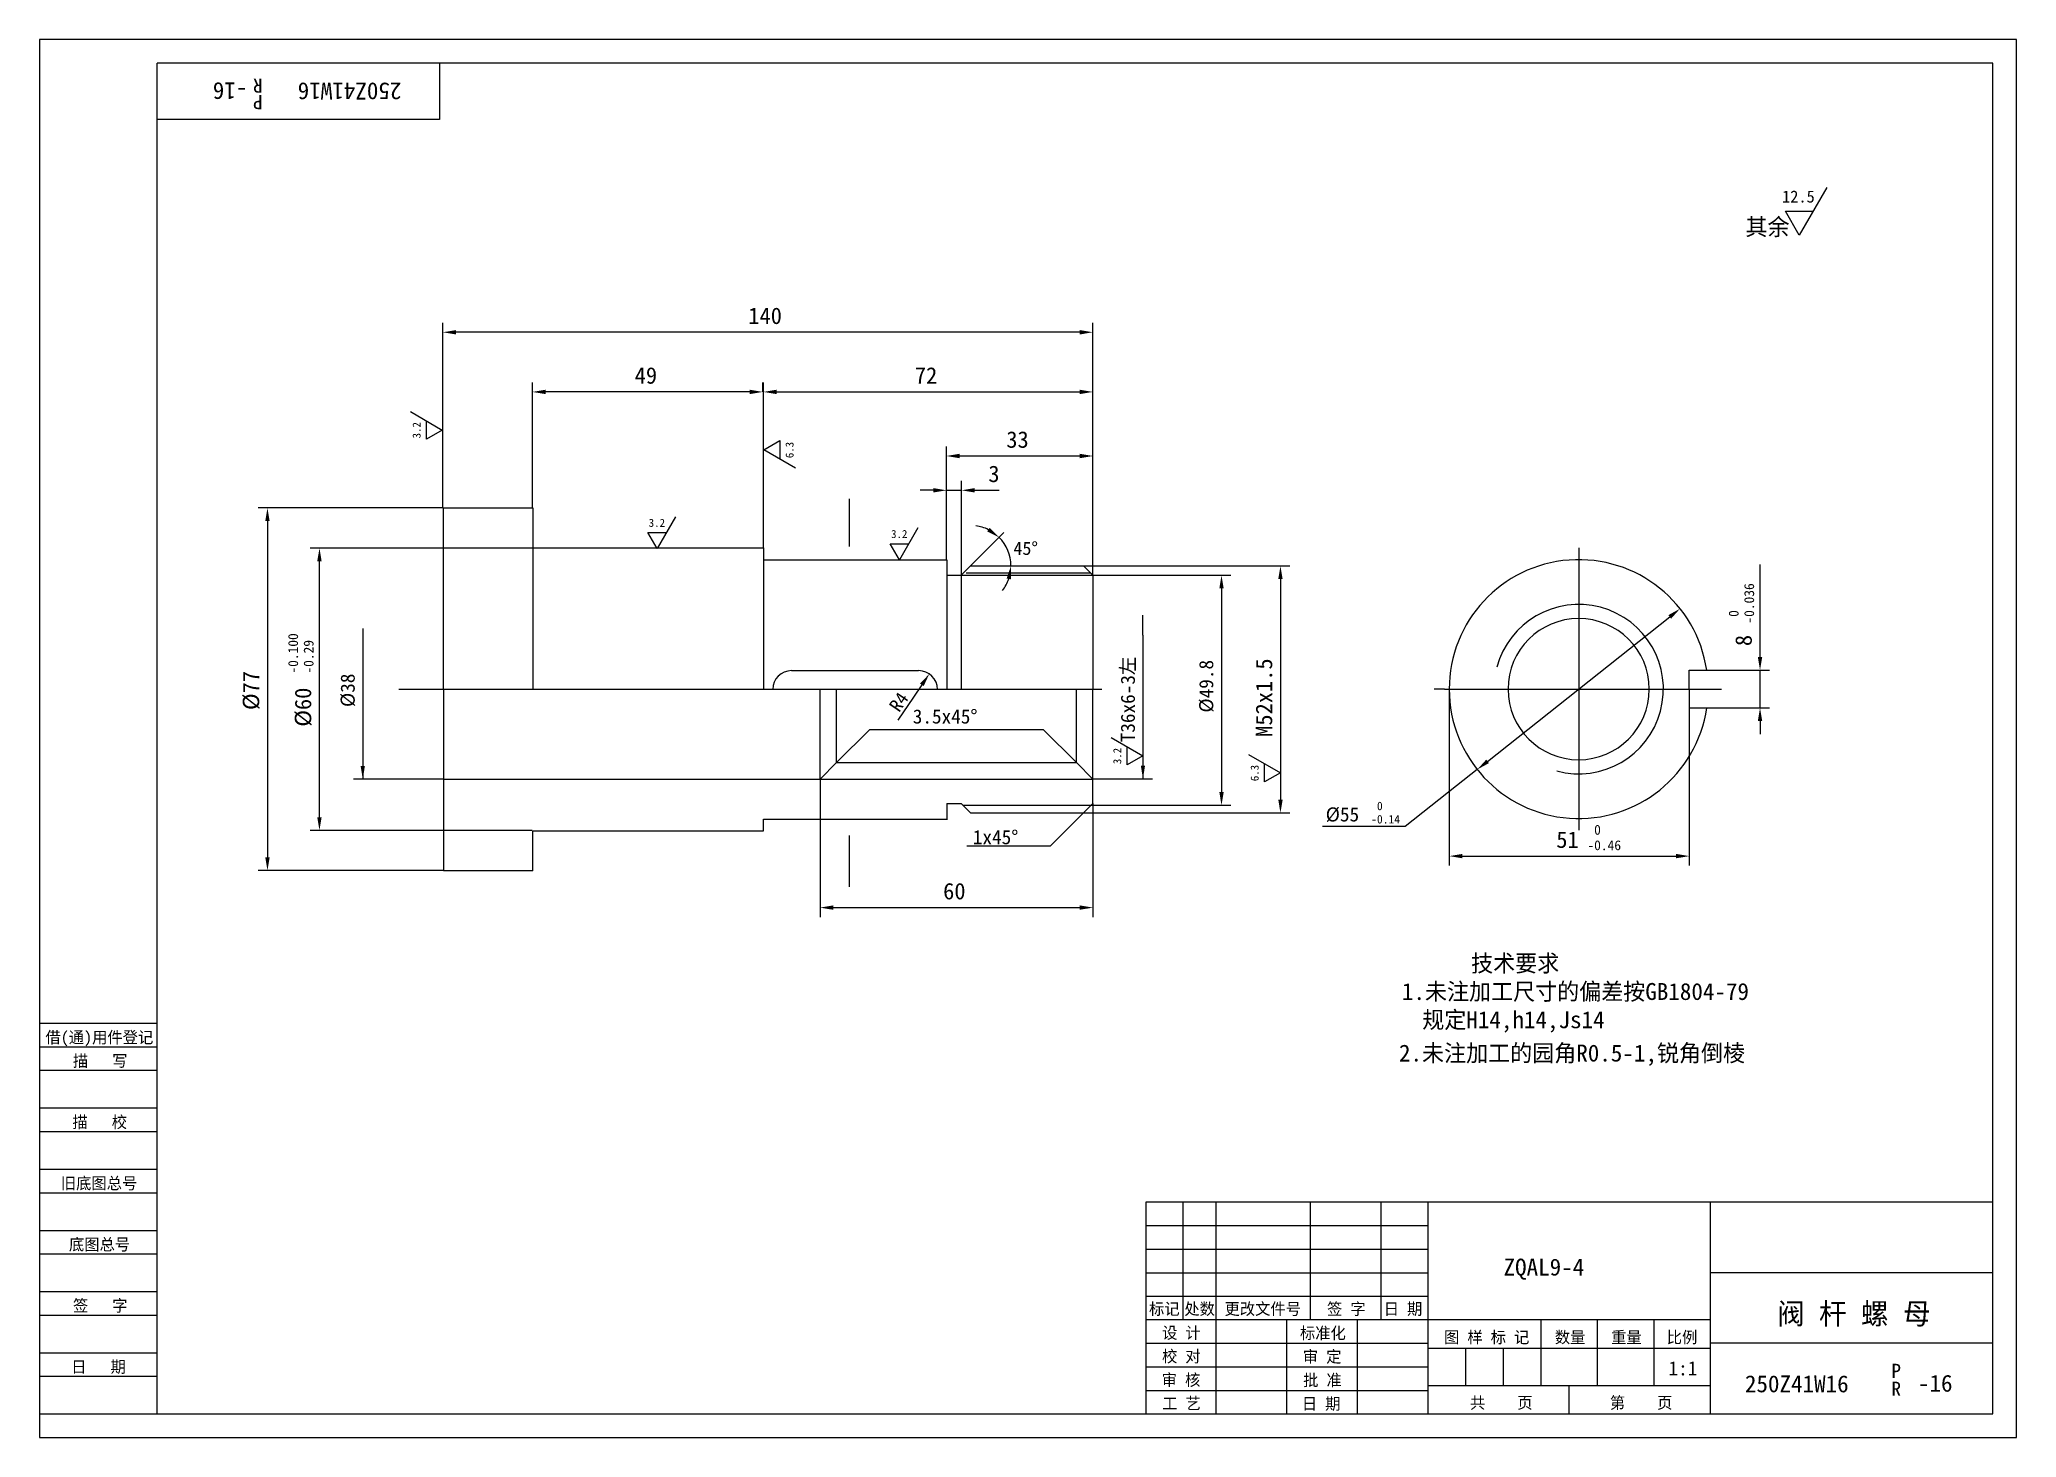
# Model space of a CAD drawing. Header units: metres. Extents: x 0 to 420, y 0 to 297.
import ezdxf

# ---------------------------------------------------------------- set-up
doc = ezdxf.new("R2010")
doc.units = ezdxf.units.M
for name, color, linetype in [('C', 6, 'Continuous'), ('D', 1, 'Continuous'), ('FL', 5, 'Continuous'), ('T', 7, 'Continuous'), ('TL', 4, 'Continuous')]:
    doc.layers.add(name, color=color, linetype=linetype)

# ---------------------------------------------------------------- blocks, each defined once
blk = doc.blocks.new('TUKUN3')
at = {"layer": 'FL'}
for p, q in [((420, 297), (0, 297)), ((0, 297), (0, 0)), ((420, 0), (420, 297)), ((0, 78), (25, 78)), ((0, 70), (25, 70)), ((0, 65), (25, 65)), ((0, 57), (25, 57)), ((0, 52), (25, 52)), ((243, 25), (243, 50)), ((250, 5), (250, 50)), ((270, 25), (270, 50)), ((285, 25), (285, 50)), ((0, 44), (25, 44)), ((235, 45), (295, 45)), ((0, 39), (25, 39)), ((235, 40), (295, 40)), ((235, 35), (295, 35)), ((0, 31), (25, 31)), ((235, 30), (295, 30)), ((0, 26), (25, 26)), ((280, 5), (280, 25)), ((0, 18), (25, 18)), ((235, 20), (295, 20)), ((0, 13), (25, 13)), ((235, 15), (295, 15)), ((235, 10), (295, 10)), ((0, 0), (420, 0))]:
    blk.add_line(p, q, dxfattribs=at)
at = {"layer": 'TL'}
for p, q in [((415, 292), (25, 292)), ((25, 5), (25, 292)), ((85, 292), (85, 280)), ((415, 5), (415, 292)), ((85, 280), (25, 280)), ((0, 88), (25, 88)), ((0, 83), (25, 83)), ((415, 50), (235, 50)), ((235, 50), (235, 5)), ((295, 5), (295, 50)), ((355, 5), (355, 50)), ((415, 35), (355, 35)), ((355, 25), (235, 25)), ((265, 5), (265, 25)), ((319, 11), (319, 25)), ((331, 11), (331, 25)), ((343, 11), (343, 25)), ((295, 19), (355, 19)), ((303, 11), (303, 19)), ((311, 11), (311, 19)), ((415, 20), (355, 20)), ((355, 11), (295, 11)), ((325, 5), (325, 11)), ((0, 5), (415, 5))]:
    blk.add_line(p, q, dxfattribs=at)
at = {"layer": 'T'}
for s, p in [('借(通)用件登记', (1.26, 83.76)), ('描   写', (7.09, 78.76)), ('描   校', (6.98, 65.76)), ('旧底图总号', (4.52, 52.76)), ('底图总号', (6.25, 39.76)), ('签   字', (7.1, 26.76)), ('标记', (235.71, 26.07)), ('处数', (243.22, 26.07)), ('更改文件号', (251.75, 26.07)), ('签 字', (273.53, 26.07)), ('日 期', (285.57, 26.07)), ('设 计', (238.5, 20.99)), ('标准化', (267.77, 20.93)), ('图 样 标 记', (298.4, 20.04)), ('数量', (321.92, 20.04)), ('重量', (333.88, 20.04)), ('比例', (345.7, 20.04)), ('校 对', (238.48, 15.99)), ('审 定', (268.39, 15.93)), ('日   期', (6.72, 13.76)), ('审 核', (238.41, 10.99)), ('批 准', (268.46, 10.93)), ('工 艺', (238.52, 5.99)), ('日 期', (268.18, 5.93)), ('共    页', (303.91, 6.13)), ('第    页', (333.62, 6.13))]:
    blk.add_text(s, height=2.5, dxfattribs=at).set_placement(p)

msp = doc.modelspace()

# ---------------------------------------------------------------- linework, layer by layer
at = {"layer": 'C'}
for p, q in [((326.99, 189.03), (326.99, 129)), ((326.99, 178.69), (326.99, 139.29)), ((76.31, 158.99), (225.68, 158.99)), ((298.51, 158.99), (296.28, 158.99)), ((298.51, 158.99), (357.35, 158.99)), ((307.29, 158.99), (346.69, 158.99))]:
    msp.add_line(p, q, dxfattribs=at)
at = {"layer": 'D'}
for p, q in [((379.71, 265.59), (373.86, 255.45)), ((373.86, 255.45), (370.93, 260.52)), ((370.93, 260.52), (376.78, 260.52)), ((85.7, 197.43), (85.7, 236.81)), ((223.79, 224.13), (223.79, 236.81)), ((220.99, 234.81), (88.5, 234.81)), ((104.71, 197.43), (104.71, 224.13)), ((153.67, 222.13), (153.67, 224.13)), ((153.79, 188.99), (153.79, 224.13)), ((223.79, 210.52), (223.79, 224.13)), ((150.87, 222.13), (107.51, 222.13)), ((156.59, 222.13), (220.99, 222.13)), ((78.81, 217.94), (85.57, 214.04)), ((82.19, 212.09), (82.19, 215.99)), ((85.57, 214.04), (82.19, 212.09)), ((153.88, 209.84), (157.26, 211.79)), ((157.26, 211.79), (157.26, 207.89)), ((192.66, 203.23), (192.66, 210.52)), ((223.79, 183.17), (223.79, 210.52)), ((160.64, 205.94), (153.88, 209.84)), ((195.46, 208.52), (220.99, 208.52)), ((192.66, 186.35), (192.66, 203.23)), ((195.88, 183.18), (195.88, 203.23)), ((85.75, 197.48), (46.42, 197.48)), ((189.86, 201.23), (187.06, 201.23)), ((192.66, 201.23), (195.88, 201.23)), ((198.68, 201.23), (201.48, 201.23)), ((201.48, 201.23), (203.9, 201.23)), ((48.42, 194.68), (48.42, 123.25)), ((135.1, 195.62), (131.2, 188.86)), ((186.6, 193.25), (182.69, 186.49)), ((131.2, 188.86), (129.25, 192.24)), ((129.25, 192.24), (133.15, 192.24)), ((182.69, 186.49), (180.74, 189.87)), ((180.74, 189.87), (184.65, 189.87)), ((197.79, 185.17), (204.86, 192.24)), ((104.69, 188.95), (57.47, 188.95)), ((59.47, 131.78), (59.47, 186.15)), ((221.79, 185.17), (265.63, 185.17)), ((365.52, 171.04), (365.52, 185.47)), ((195.79, 183.17), (253.11, 183.17)), ((196.86, 183.71), (223.26, 183.71)), ((263.63, 182.37), (263.63, 135.5)), ((251.11, 180.37), (251.11, 137.11)), ((234.42, 170.42), (234.42, 174.72)), ((307.64, 143.64), (346.34, 174.34)), ((68.67, 171.89), (68.67, 139.84)), ((234.42, 170.42), (234.42, 139.94)), ((365.52, 168.62), (365.52, 171.04)), ((365.52, 165.82), (365.52, 168.62)), ((187.45, 159.91), (185.67, 157.31)), ((354.19, 163.02), (367.52, 163.02)), ((365.52, 155.02), (365.52, 163.02)), ((185.67, 157.31), (182.33, 152.42)), ((299.49, 158.99), (299.49, 121.51)), ((350.48, 155.02), (350.48, 121.51)), ((354.2, 155.02), (367.52, 155.02)), ((365.52, 152.22), (365.52, 149.42)), ((169.32, 143.37), (176.39, 150.44)), ((176.39, 150.44), (210.97, 150.44)), ((210.97, 150.44), (213.22, 150.44)), ((220.29, 143.37), (213.22, 150.44)), ((227.66, 148.73), (234.42, 144.82)), ((231.04, 142.87), (231.04, 146.78)), ((234.42, 144.82), (231.04, 142.87)), ((256.85, 145.11), (263.61, 141.21)), ((260.23, 139.26), (260.23, 143.16)), ((85.75, 139.84), (66.67, 139.84)), ((165.82, 139.87), (165.82, 110.57)), ((165.82, 139.87), (223.65, 139.87)), ((223.7, 139.94), (236.42, 139.94)), ((263.61, 141.21), (260.23, 139.26)), ((305.44, 141.9), (301.05, 138.42)), ((223.79, 134.7), (223.79, 110.57)), ((301.05, 138.42), (290.15, 129.77)), ((196.18, 134.31), (253.11, 134.31)), ((221.79, 132.7), (214.72, 125.63)), ((221.79, 132.7), (265.63, 132.7)), ((104.69, 128.98), (57.47, 128.98)), ((290.15, 129.77), (272.57, 129.77)), ((214.72, 125.63), (197, 125.63)), ((302.29, 123.51), (347.68, 123.51)), ((85.75, 120.45), (46.42, 120.45)), ((168.62, 112.57), (220.99, 112.57))]:
    msp.add_line(p, q, dxfattribs=at)
for start, end in [(63.78, 82.56), (0, 45), (322.44, 341.22)]:
    msp.add_arc((197.79, 185.17), 8.58, start, end, dxfattribs=at)
for points in [[(88.5, 235.27), (88.5, 234.34), (85.7, 234.81)], [(220.99, 235.27), (220.99, 234.34), (223.79, 234.81)], [(107.51, 222.6), (107.51, 221.67), (104.71, 222.13)], [(150.87, 222.6), (150.87, 221.67), (153.67, 222.13)], [(156.59, 222.6), (156.59, 221.67), (153.79, 222.13)], [(220.99, 222.6), (220.99, 221.67), (223.79, 222.13)], [(195.46, 208.99), (195.46, 208.05), (192.66, 208.52)], [(220.99, 208.99), (220.99, 208.05), (223.79, 208.52)], [(189.86, 201.7), (189.86, 200.76), (192.66, 201.23)], [(198.68, 201.7), (198.68, 200.76), (195.88, 201.23)], [(47.96, 194.68), (48.89, 194.68), (48.42, 197.48)], [(201.86, 193.25), (201.31, 192.49), (203.86, 191.24)], [(59, 186.15), (59.93, 186.15), (59.47, 188.95)], [(205.46, 182.49), (206.38, 182.33), (206.38, 185.17)], [(263.17, 182.37), (264.1, 182.37), (263.63, 185.17)], [(250.65, 180.37), (251.58, 180.37), (251.11, 183.17)], [(346.63, 173.97), (346.05, 174.71), (348.53, 176.08)], [(365.05, 165.82), (365.99, 165.82), (365.52, 163.02)], [(187.84, 159.65), (187.06, 160.17), (189.03, 162.22)], [(365.05, 152.22), (365.99, 152.22), (365.52, 155.02)], [(307.93, 143.28), (307.35, 144.01), (305.44, 141.9)], [(69.12, 142.64), (68.67, 139.84), (68.22, 142.64)], [(234.87, 142.74), (234.42, 139.94), (233.97, 142.74)], [(250.65, 137.11), (251.58, 137.11), (251.11, 134.31)], [(263.17, 135.5), (264.1, 135.5), (263.63, 132.7)], [(59, 131.78), (59.93, 131.78), (59.47, 128.98)], [(47.96, 123.25), (48.89, 123.25), (48.42, 120.45)], [(302.29, 123.98), (302.29, 123.05), (299.49, 123.51)], [(347.68, 123.98), (347.68, 123.05), (350.48, 123.51)], [(168.62, 113.04), (168.62, 112.11), (165.82, 112.57)], [(220.99, 113.04), (220.99, 112.11), (223.79, 112.57)]]:
    msp.add_solid(points, dxfattribs=at)
at = {"layer": 'FL'}
msp.add_arc((326.99, 158.99), 18, 255, 165, dxfattribs=at)
at = {"layer": 'TL'}
for p, q in [((85.79, 197.49), (104.79, 197.49)), ((85.79, 158.99), (85.79, 197.49)), ((104.79, 197.49), (104.79, 188.99)), ((171.99, 199.42), (171.99, 189.31)), ((104.79, 188.99), (104.79, 159.13)), ((104.79, 188.99), (153.79, 188.99)), ((153.79, 188.99), (153.79, 186.49)), ((153.79, 186.49), (153.79, 159.13)), ((153.79, 186.49), (192.79, 186.49)), ((192.79, 186.49), (192.79, 181.29)), ((195.79, 183.17), (197.79, 185.17)), ((197.79, 185.17), (221.79, 185.17)), ((223.79, 183.17), (221.79, 185.17)), ((192.79, 183.17), (195.79, 183.17)), ((192.79, 181.29), (192.79, 176.69)), ((195.79, 183.17), (195.79, 165.61)), ((223.79, 183.17), (223.79, 158.99)), ((192.79, 176.69), (192.79, 159.13)), ((195.79, 165.61), (195.79, 158.99)), ((159.77, 162.92), (186.77, 162.92)), ((350.48, 159.02), (350.48, 163.02)), ((350.48, 163.02), (354.19, 163.02)), ((85.79, 158.88), (85.79, 139.87)), ((165.82, 139.87), (165.82, 158.88)), ((169.32, 143.37), (169.32, 158.88)), ((220.29, 143.37), (220.29, 158.88)), ((223.79, 139.87), (223.79, 158.88)), ((350.48, 159.02), (350.48, 155.02)), ((350.48, 155.02), (354.2, 155.02)), ((165.82, 139.87), (169.32, 143.37)), ((169.32, 143.37), (220.29, 143.37)), ((220.29, 143.37), (223.79, 139.87)), ((85.79, 139.87), (85.79, 120.38)), ((85.82, 139.87), (165.82, 139.87)), ((223.79, 134.7), (223.79, 139.87)), ((192.79, 134.7), (192.79, 131.2)), ((192.79, 134.7), (195.79, 134.7)), ((195.79, 134.7), (197.79, 132.7)), ((223.79, 134.7), (221.79, 132.7)), ((153.79, 128.88), (153.79, 131.38)), ((153.79, 131.38), (192.79, 131.38)), ((197.79, 132.7), (221.79, 132.7)), ((104.79, 120.38), (104.79, 128.88)), ((104.79, 128.88), (153.79, 128.88)), ((171.99, 127.89), (171.99, 117.01)), ((85.79, 120.49), (104.79, 120.49))]:
    msp.add_line(p, q, dxfattribs=at)
msp.add_lwpolyline([(341.99, 158.99, 1), (311.99, 158.99, 1), (341.99, 158.99, 1)], format="xyb", dxfattribs=at)
for centre, radius, start, end in [((326.99, 158.99), 27.5, 8.42, 351.69), ((159.77, 158.92), 4, 90, 180), ((186.77, 158.92), 4, 0, 90)]:
    msp.add_arc(centre, radius, start, end, dxfattribs=at)

# ---------------------------------------------------------------- block references
at = {"layer": 'D'}
msp.add_blockref('TUKUN3', (0, 0), dxfattribs=at)

# ---------------------------------------------------------------- texts
for s, height, rotation, p in [('-16', 3.6, 180, (44.16, 287.88)), ('R', 3, 180, (47.4, 288.7)), ('250Z41W16', 3.6, 180, (76.89, 287.83)), ('P', 3, 180, (47.4, 285.19)), ('3.2', 1.7, 90, (80.96, 212.26)), ('6.3', 1.7, 90, (160.19, 208.06)), ('-0.036', 2.1, 90, (364.26, 172.91)), (' 0', 2.1, 90, (360.97, 172.91)), ('-0.100', 2.1, 90, (54.92, 162.29)), ('-0.29', 2.1, 90, (58.21, 162.29)), ('8', 3.5, 90, (363.77, 168.13)), ('T36x6-3左', 3, 90, (232.71, 147.69)), ('%%C49.8', 3, 90, (249.36, 154)), ('M52x1.5', 3.5, 90, (261.88, 148.85)), ('%%c77', 3.5, 90, (46.67, 154.55)), ('%%C38', 3, 90, (66.96, 155.18)), ('%%c60', 3.5, 90, (57.72, 151.01)), ('R4', 2.8, 55.67, (182.62, 153.91)), ('3.2', 1.7, 90, (229.81, 143.04)), ('6.3', 1.7, 90, (259, 139.43))]:
    msp.add_text(s, height=height, rotation=rotation, dxfattribs=at).set_placement(p)
for s, height, p in [('12.5', 2.55, (370.21, 262.37)), ('其余', 3.6, (362.42, 255.4)), ('140', 3.5, (150.58, 236.56)), ('49', 3.5, (126.44, 223.88)), ('72', 3.5, (185.96, 223.88)), ('33', 3.5, (205.39, 210.27)), ('3', 3.5, (201.57, 202.98)), ('3.2', 1.7, (129.42, 193.47)), ('3.2', 1.7, (180.91, 191.1)), ('45%%d', 2.8, (206.91, 187.51)), ('3.5x45%%d', 3, (185.52, 151.68)), (' 0', 1.8, (282.91, 133.27)), ('%%C55', 3, (273.24, 130.87)), ('-0.14', 1.8, (282.91, 130.45)), ('1x45%%d', 3, (198.28, 126.04)), ('51', 3.5, (322.24, 125.26)), ('-0.46', 2.1, (328.85, 124.77)), (' 0', 2.1, (328.85, 128.06)), ('60', 3.5, (191.97, 114.32)), ('      技术要求', 3.6, (289.44, 98.95)), ('1.未注加工尺寸的偏差按GB1804-79', 3.6, (289.44, 92.95)), ('规定H14,h14,Js14', 3.6, (293.76, 86.95)), ('2.未注加工的园角R0.5-1,锐角倒棱', 3.6, (288.82, 79.87)), ('ZQAL9-4', 3.6, (311.03, 34.4)), ('阀 杆 螺 母', 4.5, (369.15, 24.05)), ('1:1', 3, (346.08, 13.19)), ('250Z41W16', 3.6, (362.31, 9.6)), ('P', 3, (393.43, 12.66)), ('-16', 3.6, (399.07, 9.72)), ('R', 3, (393.43, 8.85))]:
    msp.add_text(s, height=height, dxfattribs=at).set_placement(p)

doc.saveas('drawing.dxf')
